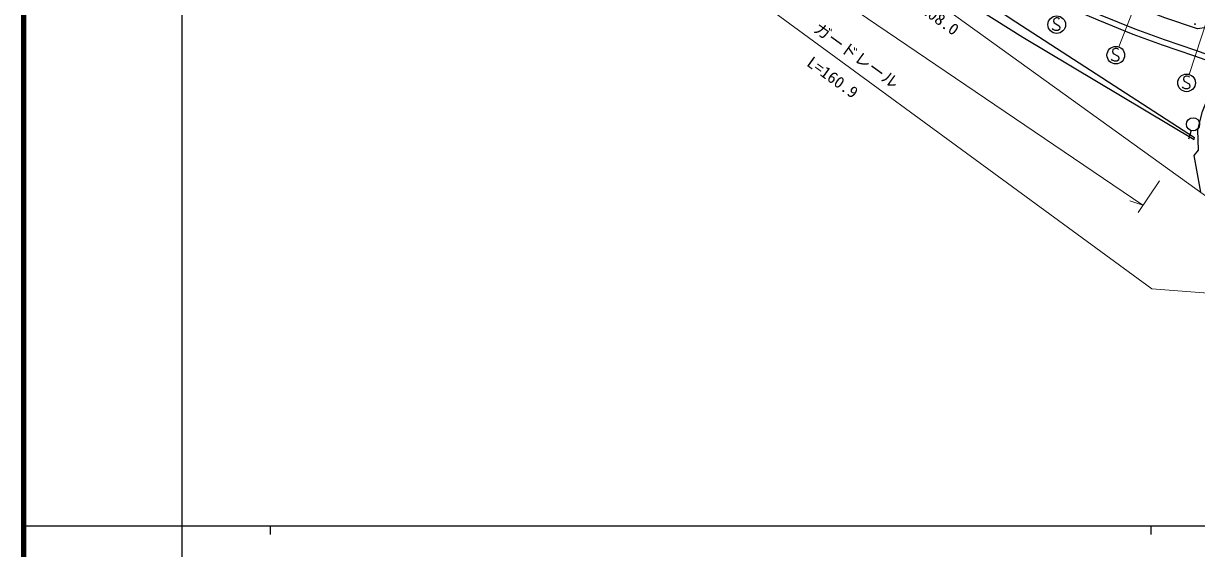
# Model space of a CAD drawing. Units: millimetres, scale not verified. Extents: x 40000 to 680000, y 20000 to 380000.
# Drawn here: x 40000 to 173188, y 202409 to 261965 of the extents above; entities that cross this region are included whole.
import ezdxf
from ezdxf.enums import TextEntityAlignment as Align

# ---------------------------------------------------------------- set-up
doc = ezdxf.new("R2010")
doc.units = ezdxf.units.MM
doc.header["$LTSCALE"] = 1000
for name, color, linetype, lineweight in [('M-BGD', 7, 'Continuous', 25), ('M-STR-HTXT', 7, 'Continuous', 13), ('M-STR-STR3', 7, 'Continuous', 25), ('M-STR-STRC', 7, 'Continuous', 25), ('M-TTL', 2, 'Continuous', 140), ('M-TTL-BAND', 7, 'Continuous', 25)]:
    doc.layers.add(name, color=color, linetype=linetype, lineweight=lineweight)
doc.styles.add('ＭＳ ゴシック', font='')
doc.styles.get('ＭＳ ゴシック').set_extended_font_data('MS Gothic')

msp = doc.modelspace()

# ---------------------------------------------------------------- linework, layer by layer
at = {"layer": 'M-BGD'}
msp.add_line((172567, 249812), (172269, 248857), dxfattribs=at)
for points in [[(104318, 304541), (101809, 307447), (100504, 306901), (107118, 299239), (112386, 294249), (117574, 286975), (120715, 284117), (124145, 281128), (126935, 278792), (129767, 276505), (132158, 274638), (134252, 272501), (153461, 260425), (172904, 248805), (172970, 249035)], [(109772, 301269), (118864, 288340), (122562, 284851), (128165, 279902), (131153, 277415), (133017, 275916), (135108, 273721), (152656, 262145), (172970, 249035)], [(177482, 256661), (172899, 258290), (169315, 259508), (165996, 260734), (162033, 262326), (159008, 263638), (156653, 264718), (154416, 265794), (152403, 266805), (150197, 267961), (147322, 269543), (144449, 271215), (142404, 272461), (139979, 274003), (137513, 275645), (135090, 277333), (132895, 278930), (130168, 281007), (127951, 282776), (126053, 284350), (124344, 285817), (121517, 288352), (120016, 289757)], [(177597, 257289), (173102, 258887), (169533, 260099), (166223, 261322), (162283, 262904), (159270, 264210), (156926, 265286), (154698, 266357), (152696, 267363), (150501, 268512), (147639, 270088), (144777, 271752), (142742, 272993), (140328, 274528), (137873, 276162), (135461, 277842), (133277, 279431), (130561, 281499), (128353, 283261), (126464, 284828), (124765, 286286), (121948, 288813), (120495, 290171)], [(173673, 242813), (172901, 247002), (173400, 247585), (173347, 249913), (173854, 251972), (174474, 253511), (175181, 254665), (176059, 255709), (177021, 256562)]]:
    msp.add_lwpolyline(points, dxfattribs=at)
msp.add_circle((172790, 250528), 750, dxfattribs=at)
at = {"layer": 'M-STR-HTXT'}
for p, q in [((182918, 236140), (97720, 297455)), ((167105, 241345), (107221, 281922)), ((168269, 269433), (164380, 259304)), ((175767, 266629), (172365, 256181)), ((168991, 244129), (166543, 240517)), ((167105, 241345), (165627, 241839))]:
    msp.add_line(p, q, dxfattribs=at)
msp.add_lwpolyline([(212322, 228479), (168094, 231856), (110609, 273937)], dxfattribs=at)
at = {"layer": 'M-STR-STR3'}
msp.add_lwpolyline([(182503, 262721), (173301, 261345), (169607, 262617), (163377, 265029), (159948, 266505), (155163, 268749), (150707, 271042), (146605, 273334), (142188, 276011), (137377, 279189), (134212, 281440), (128096, 286202), (121831, 291661)], dxfattribs=at)
msp.add_circle((173014, 261891), 50, dxfattribs=at)
at = {"layer": 'M-STR-STRC'}
for points in [[(157632, 262473), (157552, 262553), (157392, 262593), (157232, 262593), (156992, 262473), (156952, 262233), (157032, 262033), (157592, 261713), (157672, 261513), (157632, 261273), (157432, 261153), (157152, 261153), (156912, 261273), (156832, 261393)], [(164341, 259011), (164261, 259091), (164101, 259131), (163941, 259131), (163701, 259011), (163661, 258771), (163741, 258571), (164301, 258251), (164381, 258051), (164341, 257811), (164141, 257691), (163861, 257691), (163621, 257811), (163541, 257931)], [(172376, 255871), (172296, 255951), (172136, 255991), (171976, 255991), (171736, 255871), (171696, 255631), (171776, 255431), (172336, 255111), (172416, 254911), (172376, 254671), (172176, 254551), (171896, 254551), (171656, 254671), (171576, 254791)]]:
    msp.add_lwpolyline(points, dxfattribs=at)
for centre in [(157312, 261833), (164021, 258371), (172056, 255231)]:
    msp.add_circle(centre, 1000, dxfattribs=at)
at = {"layer": 'M-TTL'}
msp.add_line((40000, 380000), (40000, 20000), dxfattribs=at)
at = {"layer": 'M-TTL-BAND'}
for p, q in [((58000, 370000), (58000, 20000)), ((40000, 205000), (579000, 205000)), ((68000, 205000), (68000, 204000)), ((168000, 205000), (168000, 204000))]:
    msp.add_line(p, q, dxfattribs=at)

# ---------------------------------------------------------------- texts
at = {"layer": 'M-STR-HTXT', "style": 'ＭＳ ゴシック', "width": 1.05}
for s, rotation, p in [('L=108.0', 324.3, (140013, 264061)), ('ガードレール', 324.3, (129352, 260795)), ('L=160.9', 324.1, (128584, 256933))]:
    msp.add_text(s, height=1320, rotation=rotation, dxfattribs=at).set_placement(p, align=Align.BOTTOM_LEFT)

doc.saveas('drawing.dxf')
